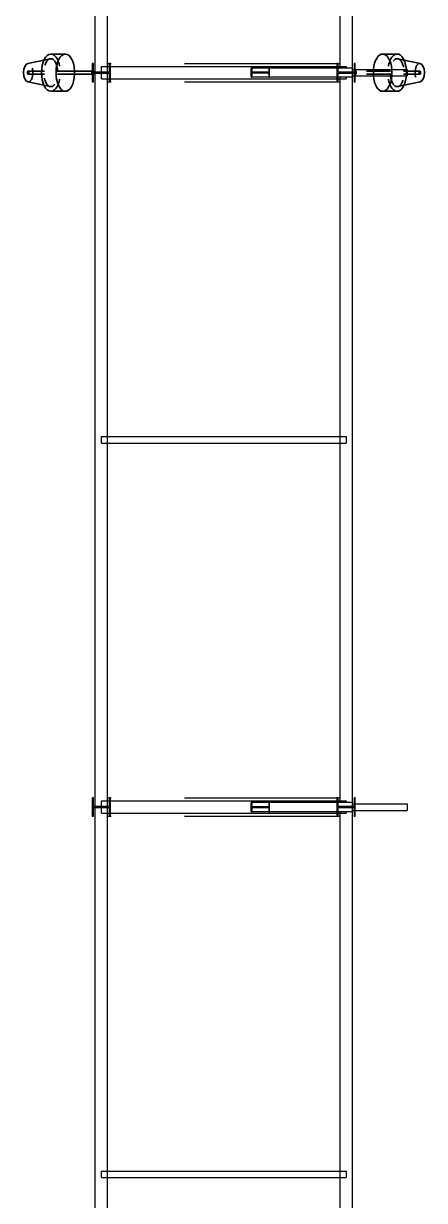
# Model space of a CAD drawing. Header units: inches. Extents: x 517790 to 538444, y 301815 to 302461.
# Drawn here: x 517884.94 to 517888.03, y 302300.38 to 302309.46 of the extents above; entities that cross this region are included whole.
import ezdxf

# ---------------------------------------------------------------- set-up
doc = ezdxf.new("R2010")
doc.units = ezdxf.units.IN
doc.header["$MEASUREMENT"] = 0
doc.linetypes.add('CABLE ROUTE FOR TOTAL PLANE-EMBED 1_DWG$0$HIDDEN2', pattern=[0.1875, 0.125, -0.0625])
doc.layers.add('CABLE ROUTE FOR TOTAL PLANE-EMBED 1_DWG$0$DwgTemplate', color=7, linetype='Continuous')

msp = doc.modelspace()

# ---------------------------------------------------------------- linework, layer by layer
at = {"layer": 'CABLE ROUTE FOR TOTAL PLANE-EMBED 1_DWG$0$DwgTemplate', "color": 253, "linetype": 'Continuous', "lineweight": 25}
for p, q in [((517885.4909, 302294.9102), (517885.4909, 302348.8016)), ((517885.5853, 302294.9056), (517885.5853, 302348.8016)), ((517887.3789, 302314.7105), (517887.3789, 302309.1173)), ((517887.4733, 302314.7105), (517887.4733, 302309.1173)), ((517885.4673, 302309.1527), (517885.4673, 302309.0111)), ((517885.4767, 302309.1527), (517885.4673, 302309.1527)), ((517885.4767, 302309.0852), (517885.4767, 302309.1527)), ((517885.5995, 302309.0852), (517885.4767, 302309.0852)), ((517885.5381, 302309.0347), (517885.5381, 302309.1291)), ((517885.5381, 302309.1291), (517887.3553, 302309.1291)), ((517885.5853, 302309.1527), (517885.5995, 302309.1527)), ((517885.6089, 302309.1527), (517885.5995, 302309.1527)), ((517885.5995, 302309.1527), (517885.5995, 302309.0852)), ((517885.6089, 302309.1527), (517885.6136, 302309.1527)), ((517885.6089, 302309.0111), (517885.6089, 302309.1527)), ((517886.18, 302309.1527), (517887.3553, 302309.1527)), ((517886.6945, 302309.1173), (517886.6945, 302309.0465)), ((517886.7011, 302309.1173), (517886.6945, 302309.1173)), ((517886.6945, 302309.0465), (517886.6945, 302309.1173)), ((517887.4733, 302309.1173), (517886.6945, 302309.1173)), ((517886.7011, 302309.0843), (517886.7011, 302309.1173)), ((517886.8295, 302309.0843), (517886.7011, 302309.0843)), ((517886.7011, 302309.0796), (517886.8295, 302309.0796)), ((517886.7011, 302309.0465), (517886.7011, 302309.0796)), ((517886.8295, 302309.1173), (517886.8295, 302309.0843)), ((517886.8361, 302309.1173), (517886.8295, 302309.1173)), ((517886.8295, 302309.0796), (517886.8295, 302309.0465)), ((517886.8361, 302309.0465), (517886.8361, 302309.1173)), ((517887.3553, 302309.1527), (517887.3553, 302309.0111)), ((517887.3647, 302309.1527), (517887.3553, 302309.1527)), ((517887.3647, 302309.0852), (517887.3647, 302309.1527)), ((517887.3647, 302309.1527), (517887.3789, 302309.1527)), ((517887.3647, 302309.1291), (517887.4261, 302309.1291)), ((517887.4875, 302309.0852), (517887.3647, 302309.0852)), ((517887.4261, 302309.1291), (517887.4261, 302309.1173)), ((517887.4733, 302309.1173), (517887.4733, 302309.0465)), ((517887.4733, 302309.1069), (517887.4875, 302309.1069)), ((517887.4875, 302309.1527), (517887.4875, 302309.0852)), ((517887.4969, 302309.1527), (517887.4875, 302309.1527)), ((517887.4969, 302309.0111), (517887.4969, 302309.1527)), ((517887.4969, 302309.1069), (517887.8981, 302309.1069)), ((517887.8981, 302309.1069), (517887.8981, 302309.0569)), ((517885.4673, 302309.0111), (517885.4767, 302309.0111)), ((517885.4767, 302309.0111), (517885.4767, 302309.0786)), ((517885.4767, 302309.0786), (517885.5995, 302309.0786)), ((517885.5381, 302309.0347), (517887.3553, 302309.0347)), ((517885.5853, 302309.0111), (517885.5995, 302309.0111)), ((517885.5995, 302309.0786), (517885.5995, 302309.0111)), ((517885.5995, 302309.0111), (517885.6089, 302309.0111)), ((517885.6089, 302309.0111), (517885.6136, 302309.0111)), ((517886.18, 302309.0111), (517887.3553, 302309.0111)), ((517886.6945, 302309.0465), (517886.7011, 302309.0465)), ((517887.4733, 302309.0465), (517886.6945, 302309.0465)), ((517886.8295, 302309.0465), (517886.8361, 302309.0465)), ((517887.3553, 302309.0111), (517887.3647, 302309.0111)), ((517887.3647, 302309.0111), (517887.3647, 302309.0786)), ((517887.3647, 302309.0786), (517887.4875, 302309.0786)), ((517887.3647, 302309.0347), (517887.4261, 302309.0347)), ((517887.3647, 302309.0111), (517887.3789, 302309.0111)), ((517887.3789, 302309.0465), (517887.3789, 302303.4533)), ((517887.4261, 302309.0465), (517887.4261, 302309.0347)), ((517887.4733, 302309.0569), (517887.4875, 302309.0569)), ((517887.4733, 302309.0465), (517887.4733, 302303.4533)), ((517887.4875, 302309.0786), (517887.4875, 302309.0111)), ((517887.4875, 302309.0111), (517887.4969, 302309.0111)), ((517887.4969, 302309.0569), (517887.8981, 302309.0569)), ((517885.5381, 302306.275), (517887.4261, 302306.275)), ((517885.5381, 302306.2249), (517885.5381, 302306.275)), ((517887.4261, 302306.275), (517887.4261, 302306.2249)), ((517885.5381, 302306.2249), (517887.4261, 302306.2249)), ((517885.4673, 302303.4887), (517885.4673, 302303.3471)), ((517885.4767, 302303.4887), (517885.4673, 302303.4887)), ((517885.4767, 302303.4213), (517885.4767, 302303.4887)), ((517885.5381, 302303.4651), (517887.3553, 302303.4651)), ((517885.5381, 302303.3707), (517885.5381, 302303.4651)), ((517885.5853, 302303.4887), (517885.5995, 302303.4887)), ((517885.6089, 302303.4887), (517885.5995, 302303.4887)), ((517885.5995, 302303.4887), (517885.5995, 302303.4213)), ((517885.6089, 302303.3471), (517885.6089, 302303.4887)), ((517885.6089, 302303.4887), (517885.6136, 302303.4887)), ((517886.18, 302303.4887), (517887.3553, 302303.4887)), ((517886.7011, 302303.4533), (517886.6945, 302303.4533)), ((517886.6945, 302303.4533), (517886.6945, 302303.3825)), ((517886.6945, 302303.3825), (517886.6945, 302303.4533)), ((517887.4733, 302303.4533), (517886.6945, 302303.4533)), ((517886.7011, 302303.4203), (517886.7011, 302303.4533)), ((517886.8361, 302303.4533), (517886.8295, 302303.4533)), ((517886.8295, 302303.4533), (517886.8295, 302303.4203)), ((517886.8361, 302303.3825), (517886.8361, 302303.4533)), ((517887.3553, 302303.4887), (517887.3553, 302303.3471)), ((517887.3647, 302303.4887), (517887.3553, 302303.4887)), ((517887.3647, 302303.4213), (517887.3647, 302303.4887)), ((517887.3647, 302303.4887), (517887.3789, 302303.4887)), ((517887.3647, 302303.4651), (517887.4261, 302303.4651)), ((517887.4261, 302303.4651), (517887.4261, 302303.4533)), ((517887.4733, 302303.4533), (517887.4733, 302303.3825)), ((517887.4969, 302303.4887), (517887.4875, 302303.4887)), ((517887.4875, 302303.4887), (517887.4875, 302303.4213)), ((517887.4969, 302303.3471), (517887.4969, 302303.4887)), ((517885.5995, 302303.4213), (517885.4767, 302303.4213)), ((517885.4767, 302303.4146), (517885.5995, 302303.4146)), ((517885.4767, 302303.3471), (517885.4767, 302303.4146)), ((517885.5381, 302303.3707), (517887.3553, 302303.3707)), ((517885.5995, 302303.4146), (517885.5995, 302303.3471)), ((517886.6945, 302303.3825), (517886.7011, 302303.3825)), ((517887.4733, 302303.3825), (517886.6945, 302303.3825)), ((517886.8295, 302303.4203), (517886.7011, 302303.4203)), ((517886.7011, 302303.4156), (517886.8295, 302303.4156)), ((517886.7011, 302303.3825), (517886.7011, 302303.4156)), ((517886.8295, 302303.4156), (517886.8295, 302303.3825)), ((517886.8295, 302303.3825), (517886.8361, 302303.3825)), ((517887.4875, 302303.4213), (517887.3647, 302303.4213)), ((517887.3647, 302303.4146), (517887.4875, 302303.4146)), ((517887.3647, 302303.3471), (517887.3647, 302303.4146)), ((517887.3647, 302303.3707), (517887.4261, 302303.3707)), ((517887.3789, 302303.3825), (517887.3789, 302297.7894)), ((517887.4261, 302303.3825), (517887.4261, 302303.3707)), ((517887.4733, 302303.443), (517887.4875, 302303.443)), ((517887.4733, 302303.3929), (517887.4875, 302303.3929)), ((517887.4733, 302303.3825), (517887.4733, 302297.7894)), ((517887.4875, 302303.4146), (517887.4875, 302303.3471)), ((517887.4969, 302303.443), (517887.8981, 302303.443)), ((517887.4969, 302303.3929), (517887.8981, 302303.3929)), ((517887.8981, 302303.443), (517887.8981, 302303.3929)), ((517885.4673, 302303.3471), (517885.4767, 302303.3471)), ((517885.5853, 302303.3471), (517885.5995, 302303.3471)), ((517885.5995, 302303.3471), (517885.6089, 302303.3471)), ((517885.6089, 302303.3471), (517885.6136, 302303.3471)), ((517886.18, 302303.3471), (517887.3553, 302303.3471)), ((517887.3553, 302303.3471), (517887.3647, 302303.3471)), ((517887.3647, 302303.3471), (517887.3789, 302303.3471)), ((517887.4875, 302303.3471), (517887.4969, 302303.3471)), ((517885.5381, 302300.5609), (517885.5381, 302300.611)), ((517885.5381, 302300.611), (517887.4261, 302300.611)), ((517885.5381, 302300.5609), (517887.4261, 302300.5609)), ((517887.4261, 302300.611), (517887.4261, 302300.5609))]:
    msp.add_line(p, q, dxfattribs=at)
at = {"layer": 'CABLE ROUTE FOR TOTAL PLANE-EMBED 1_DWG$0$DwgTemplate', "color": 253, "linetype": 'Continuous', "lineweight": 35}
for p, q in [((517884.9701, 302309.1531), (517885.0954, 302309.1791)), ((517885.1483, 302309.2254), (517885.2604, 302309.2254)), ((517887.8204, 302309.2254), (517887.7083, 302309.2254)), ((517887.9986, 302309.1531), (517887.8733, 302309.1791)), ((517885.2604, 302309.0936), (517885.4269, 302309.0936)), ((517885.4605, 302309.0936), (517885.4673, 302309.0936)), ((517884.9701, 302309.01), (517885.0954, 302308.9841)), ((517885.2604, 302309.0696), (517885.4269, 302309.0696)), ((517885.4605, 302309.0696), (517885.4673, 302309.0696)), ((517887.9986, 302309.01), (517887.8733, 302308.9841)), ((517885.1483, 302308.9377), (517885.2604, 302308.9377)), ((517887.8204, 302308.9377), (517887.7083, 302308.9377))]:
    msp.add_line(p, q, dxfattribs=at)
at = {"layer": 'CABLE ROUTE FOR TOTAL PLANE-EMBED 1_DWG$0$DwgTemplate', "color": 253, "linetype": 'CABLE ROUTE FOR TOTAL PLANE-EMBED 1_DWG$0$HIDDEN2', "lineweight": 35}
for p, q in [((517885.0954, 302309.1791), (517885.1427, 302309.1889)), ((517887.8733, 302309.1791), (517887.826, 302309.1889)), ((517884.9739, 302309.0936), (517885.2604, 302309.0936)), ((517885.4269, 302309.0936), (517885.4605, 302309.0936)), ((517885.4673, 302309.0936), (517885.4722, 302309.0936)), ((517887.7083, 302309.0936), (517887.4965, 302309.0936)), ((517887.9948, 302309.0936), (517887.7083, 302309.0936)), ((517884.9739, 302309.0696), (517885.2604, 302309.0696)), ((517885.4269, 302309.0696), (517885.4605, 302309.0696)), ((517885.4673, 302309.0696), (517885.4722, 302309.0696)), ((517887.7083, 302309.0696), (517887.4965, 302309.0696)), ((517887.9948, 302309.0696), (517887.7083, 302309.0696)), ((517885.0954, 302308.9841), (517885.1427, 302308.9743)), ((517887.8733, 302308.9841), (517887.826, 302308.9743))]:
    msp.add_line(p, q, dxfattribs=at)
at = {"layer": 'CABLE ROUTE FOR TOTAL PLANE-EMBED 1_DWG$0$DwgTemplate', "color": 253, "linetype": 'Continuous', "lineweight": 35}
for centre, major_axis, start_param, end_param in [((517885.1483, 302309.0816), (0, -0.1439), 3.141593, 6.283185), ((517885.2604, 302309.0816), (0, -0.1439), 3.141593, 7.770552), ((517885.2604, 302309.0816), (0, 0.1439), 4.795819, 6.283185), ((517887.7083, 302309.0816), (0, 0.1439), 4.88962, 7.676751), ((517887.8204, 302309.0816), (0, 0.1439), 4.88962, 6.283185), ((517884.9739, 302309.0816), (0, -0.0719), 3.244874, 6.179904), ((517885.4722, 302309.0816), (0, 0.015), 0.715341, 2.426252), ((517885.4722, 302309.0816), (0, 0.015), 0.715341, 2.426252), ((517885.4722, 302309.0816), (0, 0.012), 0.961138, 2.180455), ((517885.4722, 302309.0816), (0, 0.015), 4.95857, 5.634715), ((517885.4722, 302309.0816), (0, 0.015), 4.95857, 5.634715), ((517885.4722, 302309.0816), (0, -0.012), 1.880344, 2.286), ((517887.9948, 302309.0816), (0, 0.0719), 3.244874, 6.179904), ((517885.4722, 302309.0816), (0, -0.015), 0.64847, 1.372252), ((517885.4722, 302309.0816), (0, -0.012), 0.855593, 1.321674), ((517885.4722, 302309.0816), (0, -0.015), 0.64847, 1.372252), ((517887.7083, 302309.0816), (0, -0.1439), 4.884705, 6.283185), ((517887.7083, 302309.0816), (0, -0.1439), 0, 1.39848), ((517887.8204, 302309.0816), (0, -0.1439), 0, 1.39848)]:
    msp.add_ellipse(centre, major_axis=major_axis, ratio=0.5, start_param=start_param, end_param=end_param, dxfattribs=at)
at = {"layer": 'CABLE ROUTE FOR TOTAL PLANE-EMBED 1_DWG$0$DwgTemplate', "color": 253, "linetype": 'CABLE ROUTE FOR TOTAL PLANE-EMBED 1_DWG$0$HIDDEN2', "lineweight": 35}
for centre, major_axis in [((517885.1483, 302309.0816), (0, 0.1079)), ((517887.8204, 302309.0816), (0, -0.1079)), ((517884.9739, 302309.0816), (0, 0.012)), ((517887.4965, 302309.0816), (0, 0.015)), ((517887.4965, 302309.0816), (0, 0.015)), ((517887.4965, 302309.0816), (0, -0.012)), ((517887.9948, 302309.0816), (0, -0.012))]:
    msp.add_ellipse(centre, major_axis=major_axis, ratio=0.5, dxfattribs=at)
for centre, major_axis, start_param, end_param in [((517885.1483, 302309.0816), (0, 0.1439), 3.141593, 6.283185), ((517887.8204, 302309.0816), (0, -0.1439), 3.141593, 6.283185), ((517884.9739, 302309.0816), (0, 0.0719), 3.038311, 6.283185), ((517884.9739, 302309.0816), (0, 0.0719), 0, 0.103282), ((517885.2604, 302309.0816), (0, -0.1439), 1.487366, 1.654226), ((517885.4722, 302309.0816), (0, 0.015), 0, 0.715341), ((517885.4722, 302309.0816), (0, 0.015), 0, 0.715341), ((517885.4722, 302309.0816), (0, 0.012), 0, 0.961138), ((517885.4722, 302309.0816), (0, 0.015), 5.634715, 6.283185), ((517885.4722, 302309.0816), (0, 0.015), 5.634715, 6.283185), ((517885.4722, 302309.0816), (0, 0.012), 5.427593, 6.283185), ((517885.4722, 302309.0816), (0, -0.012), 1.321674, 1.880344), ((517885.4722, 302309.0816), (0, 0.015), 4.513845, 4.95857), ((517885.4722, 302309.0816), (0, 0.015), 4.513845, 4.95857), ((517887.7083, 302309.0816), (0, 0.1439), 1.487366, 1.654226), ((517887.7083, 302309.0816), (0, 0.1439), 1.393566, 1.487366), ((517887.7083, 302309.0816), (0, -0.1439), 1.39848, 1.748027), ((517887.8204, 302309.0816), (0, -0.1439), 1.39848, 1.748027), ((517887.9948, 302309.0816), (0, -0.0719), 3.038311, 6.283185), ((517885.4722, 302309.0816), (0, -0.012), 5.322048, 7.138778), ((517885.4722, 302309.0816), (0, -0.015), 5.567844, 6.931655), ((517885.4722, 302309.0816), (0, -0.015), 5.567844, 6.931655), ((517887.7083, 302309.0816), (0, 0.1439), 1.654226, 1.743113), ((517887.9948, 302309.0816), (0, -0.0719), 0, 0.103282)]:
    msp.add_ellipse(centre, major_axis=major_axis, ratio=0.5, start_param=start_param, end_param=end_param, dxfattribs=at)

doc.saveas('drawing.dxf')
